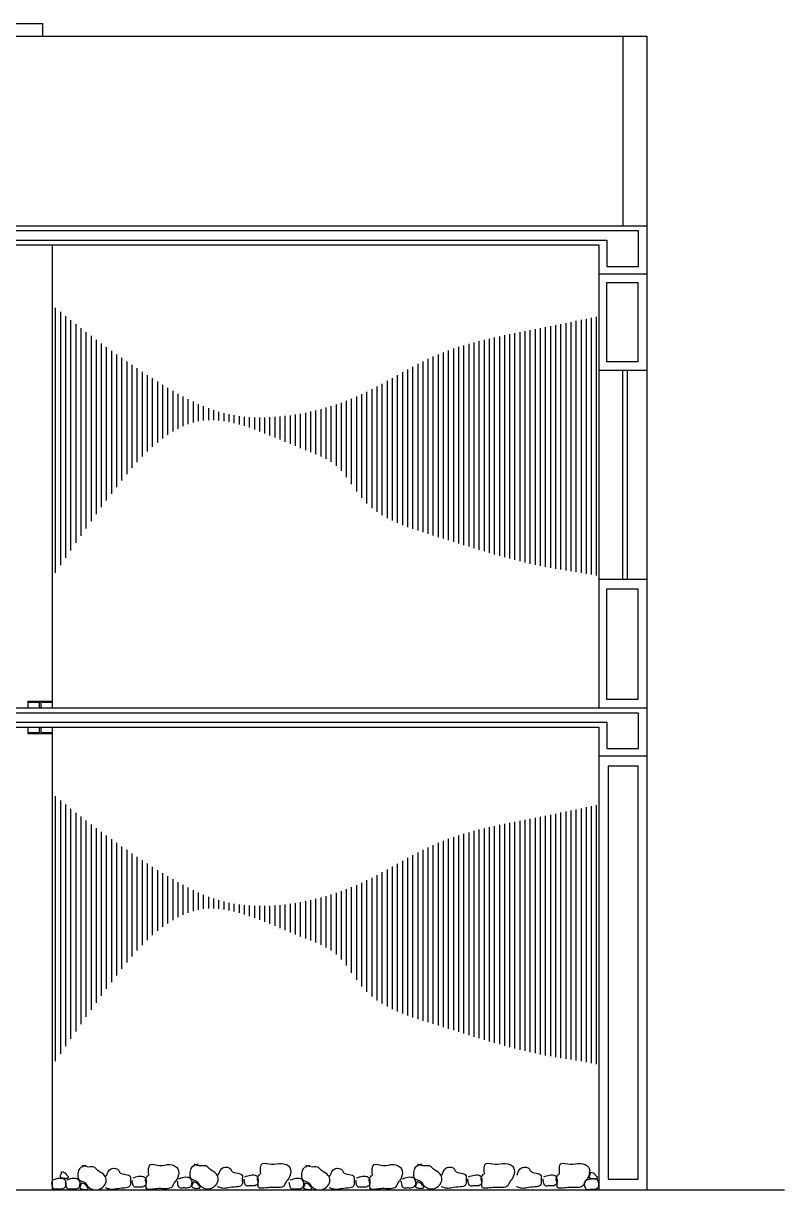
# Model space of a CAD drawing. Extents: x 152 to 700, y -120 to 84.
# Drawn here: x 160.96 to 165.69, y 66.57 to 73.83 of the extents above; entities that cross this region are included whole.
import ezdxf

# ---------------------------------------------------------------- set-up
doc = ezdxf.new("R2010")
doc.units = 0
doc.header["$LTSCALE"] = 0.03
doc.layers.get('0').update_dxf_attribs({"linetype": 'CONTINUOUS'})
for name, color, linetype in [('CALIDAD', 30, 'CONTINUOUS'), ('MUEBLES', 8, 'CONTINUOUS'), ('VENTANAS', 4, 'CONTINUOUS')]:
    doc.layers.add(name, color=color, linetype=linetype)

msp = doc.modelspace()

# ---------------------------------------------------------------- hatches: boundary and pattern name
at = {"layer": 'VENTANAS', "ltscale": 0.03}
h = msp.add_hatch(dxfattribs=at)
h.set_pattern_fill('ANSI31', color=256, scale=0.01, angle=45, style=0)
h.set_pattern_definition([(90, (-187.807455, 130.005032), (-0.03175, 3e-18), [])])
edge = h.paths.add_edge_path()
edge.add_spline(control_points=[(164.535, 72.0077), (164.4394, 71.9898), (164.0936, 71.911), (163.5519, 71.833), (163.0214, 71.4577), (162.3372, 71.323), (161.9075, 71.5013), (161.3122, 71.9283), (161.135, 72.08)], knot_values=[0.591926, 0.591926, 0.591926, 0.591926, 0.883658, 1.646756, 2.194442, 2.830132, 3.531995, 4.014592, 4.014592, 4.014592, 4.014592], degree=3, periodic=0)
edge.add_line((161.135, 72.08), (161.135, 70.3799))
edge.add_spline(control_points=[(161.135, 70.3799), (161.2696, 70.5794), (161.4812, 70.886), (161.7758, 71.2391), (162.0925, 71.4036), (162.4107, 71.306), (162.6717, 71.1883), (162.9353, 71.0942), (163.0881, 70.7698), (163.5952, 70.6213), (164.0805, 70.4568), (164.4202, 70.4154), (164.535, 70.3921)], knot_values=[0.155932, 0.155932, 0.155932, 0.155932, 0.878101, 1.273615, 1.528723, 1.893254, 2.201036, 2.413473, 2.698534, 3.194219, 3.896133, 4.247686, 4.247686, 4.247686, 4.247686], degree=3, periodic=0)
edge.add_line((164.535, 70.3921), (164.535, 72.0077))
h = msp.add_hatch(dxfattribs=at)
h.set_pattern_fill('ANSI31', color=256, scale=0.01, angle=45, style=0)
h.set_pattern_definition([(90, (-187.807455, 126.965032), (-0.03175, 3e-18), [])])
edge = h.paths.add_edge_path()
edge.add_spline(control_points=[(164.535, 68.9677), (164.4394, 68.9498), (164.0936, 68.871), (163.5519, 68.793), (163.0214, 68.4177), (162.3372, 68.283), (161.9075, 68.4613), (161.3122, 68.8883), (161.135, 69.04)], knot_values=[0.591926, 0.591926, 0.591926, 0.591926, 0.883658, 1.646756, 2.194442, 2.830132, 3.531995, 4.014592, 4.014592, 4.014592, 4.014592], degree=3, periodic=0)
edge.add_line((161.135, 69.04), (161.135, 67.3399))
edge.add_spline(control_points=[(161.135, 67.3399), (161.2696, 67.5394), (161.4812, 67.846), (161.7758, 68.1991), (162.0925, 68.3636), (162.4107, 68.266), (162.6717, 68.1483), (162.9353, 68.0542), (163.0881, 67.7298), (163.5952, 67.5813), (164.0805, 67.4168), (164.4202, 67.3754), (164.535, 67.3521)], knot_values=[0.155932, 0.155932, 0.155932, 0.155932, 0.878101, 1.273615, 1.528723, 1.893254, 2.201036, 2.413473, 2.698534, 3.194219, 3.896133, 4.247686, 4.247686, 4.247686, 4.247686], degree=3, periodic=0)
edge.add_line((164.535, 67.3521), (164.535, 68.9677))

# ---------------------------------------------------------------- linework, layer by layer
at = {"ltscale": 0.03}
for p, q in [((153.61, 73.8314), (161.076, 73.8314)), ((161.076, 73.8314), (161.076, 73.7522)), ((160.6816, 73.7522), (164.835, 73.7522)), ((164.685, 73.7522), (164.685, 72.5722)), ((164.835, 73.7522), (164.835, 66.5722)), ((153.2264, 72.5722), (164.835, 72.5722)), ((153.835, 72.4522), (164.535, 72.4522)), ((161.135, 72.4522), (161.135, 69.5722)), ((164.535, 72.4522), (164.535, 69.5722)), ((164.535, 72.2722), (164.835, 72.2722)), ((164.535, 71.6722), (164.835, 71.6722)), ((164.535, 70.3722), (164.835, 70.3722)), ((153.61, 69.5722), (164.835, 69.5722)), ((153.835, 69.4522), (164.535, 69.4522)), ((161.135, 69.4522), (161.135, 66.5722)), ((164.535, 69.4522), (164.535, 66.5722)), ((164.535, 69.2722), (164.835, 69.2722)), ((151.9701, 66.5722), (165.6916, 66.5722))]:
    msp.add_line(p, q, dxfattribs=at)
at = {"layer": 'CALIDAD', "ltscale": 0.03}
for p, q in [((164.7823, 72.5391), (153.6529, 72.5391)), ((164.7823, 72.3181), (164.7823, 72.5391)), ((153.8004, 72.4829), (164.5851, 72.4829)), ((164.5851, 72.4829), (164.5851, 72.3181)), ((164.5851, 72.3181), (164.7823, 72.3181)), ((164.5842, 72.216), (164.5842, 71.726)), ((164.7815, 72.216), (164.5842, 72.216)), ((164.7815, 71.726), (164.7815, 72.216)), ((164.5842, 71.726), (164.7815, 71.726)), ((164.7815, 70.3104), (164.5842, 70.3104)), ((164.5842, 70.3104), (164.5842, 69.626)), ((164.7815, 69.626), (164.7815, 70.3104)), ((164.5842, 69.626), (164.7815, 69.626)), ((164.7823, 69.5391), (153.6529, 69.5391)), ((164.7823, 69.3181), (164.7823, 69.5391)), ((153.8004, 69.4829), (164.5851, 69.4829)), ((164.5851, 69.4829), (164.5851, 69.3181)), ((164.5851, 69.3181), (164.7823, 69.3181)), ((164.7815, 69.2079), (164.5949, 69.2079)), ((164.5949, 69.2079), (164.5949, 66.6385)), ((164.7815, 66.6385), (164.7815, 69.2079)), ((164.5949, 66.6385), (164.7815, 66.6385))]:
    msp.add_line(p, q, dxfattribs=at)
at = {"layer": 'MUEBLES', "ltscale": 0.03}
for p, q in [((160.985, 69.6122), (160.985, 69.5722)), ((160.985, 69.6122), (161.135, 69.6122)), ((160.985, 69.6062), (161.0555, 69.6062)), ((161.0555, 69.6062), (161.0555, 69.5722)), ((161.0653, 69.6062), (161.0653, 69.5722)), ((161.0653, 69.6062), (161.135, 69.6062)), ((160.985, 69.4522), (160.985, 69.4122)), ((161.0555, 69.4522), (161.0555, 69.419)), ((161.0653, 69.4522), (161.0653, 69.419)), ((160.985, 69.419), (161.0555, 69.419)), ((160.985, 69.4122), (161.135, 69.4122)), ((161.0653, 69.419), (161.135, 69.419))]:
    msp.add_line(p, q, dxfattribs=at)
for points, start_tangent in [([(161.3474, 66.7241), (161.3059, 66.7034), (161.2955, 66.6723), (161.3007, 66.6361), (161.3474, 66.6102), (161.3525, 66.5999), (161.3681, 66.5844), (161.3888, 66.574), (161.4251, 66.574), (161.4562, 66.5947), (161.4717, 66.6309), (161.4614, 66.662), (161.4199, 66.693), (161.394, 66.7137), (161.3629, 66.7137), (161.3215, 66.7241)], (1, 0)), ([(161.4717, 66.6568), (161.5028, 66.7034), (161.5495, 66.693), (161.5546, 66.6827), (161.622, 66.6516), (161.622, 66.6413), (161.622, 66.6154), (161.622, 66.6051), (161.6116, 66.5895), (161.5961, 66.5844), (161.5443, 66.5792), (161.508, 66.574), (161.4821, 66.5792), (161.4665, 66.5844)], (0.316591, 0.948562)), ([(161.736, 66.662), (161.7464, 66.7293), (161.8034, 66.7241), (161.8656, 66.7293), (161.9174, 66.7034), (161.9174, 66.6516), (161.907, 66.6309), (161.8915, 66.6102), (161.8811, 66.5895), (161.85, 66.5792), (161.8189, 66.5792), (161.7878, 66.5792), (161.7205, 66.5844), (161.7205, 66.6051), (161.7153, 66.6361), (161.7308, 66.662)], (0.707611, -0.706603)), ([(162.0439, 66.7313), (162.0024, 66.7106), (161.9921, 66.6795), (161.9972, 66.6433), (162.0439, 66.6174), (162.0491, 66.6071), (162.0646, 66.5915), (162.0853, 66.5812), (162.1216, 66.5812), (162.1527, 66.6019), (162.1683, 66.6381), (162.1579, 66.6692), (162.1164, 66.7002), (162.0905, 66.7209), (162.0594, 66.7209), (162.018, 66.7313)], (1, 0)), ([(162.1683, 66.664), (162.1993, 66.7106), (162.246, 66.7002), (162.2512, 66.6899), (162.3185, 66.6588), (162.3185, 66.6485), (162.3185, 66.6226), (162.3185, 66.6122), (162.3082, 66.5967), (162.2926, 66.5915), (162.2408, 66.5863), (162.2045, 66.5812), (162.1786, 66.5863), (162.1631, 66.5915)], (0.316591, 0.948562)), ([(162.4325, 66.6692), (162.4429, 66.7364), (162.4999, 66.7313), (162.5621, 66.7364), (162.6139, 66.7106), (162.6139, 66.6588), (162.6035, 66.6381), (162.588, 66.6174), (162.5776, 66.5967), (162.5465, 66.5863), (162.5155, 66.5863), (162.4844, 66.5863), (162.417, 66.5915), (162.417, 66.6122), (162.4118, 66.6433), (162.4274, 66.6692)], (0.707611, -0.706603)), ([(162.739, 66.7241), (162.6975, 66.7034), (162.6871, 66.6723), (162.6923, 66.6361), (162.739, 66.6102), (162.7441, 66.5999), (162.7597, 66.5844), (162.7804, 66.574), (162.8167, 66.574), (162.8478, 66.5947), (162.8633, 66.6309), (162.853, 66.662), (162.8115, 66.693), (162.7856, 66.7137), (162.7545, 66.7137), (162.713, 66.7241)], (1, 0)), ([(162.8633, 66.6568), (162.8944, 66.7034), (162.9411, 66.693), (162.9462, 66.6827), (163.0136, 66.6516), (163.0136, 66.6413), (163.0136, 66.6154), (163.0136, 66.6051), (163.0032, 66.5895), (162.9877, 66.5844), (162.9359, 66.5792), (162.8996, 66.574), (162.8737, 66.5792), (162.8581, 66.5844)], (0.316591, 0.948562)), ([(163.1276, 66.662), (163.138, 66.7293), (163.195, 66.7241), (163.2572, 66.7293), (163.309, 66.7034), (163.309, 66.6516), (163.2986, 66.6309), (163.2831, 66.6102), (163.2727, 66.5895), (163.2416, 66.5792), (163.2105, 66.5792), (163.1794, 66.5792), (163.1121, 66.5844), (163.1121, 66.6051), (163.1069, 66.6361), (163.1224, 66.662)], (0.707611, -0.706603)), ([(163.4355, 66.7313), (163.394, 66.7106), (163.3837, 66.6795), (163.3888, 66.6433), (163.4355, 66.6174), (163.4407, 66.6071), (163.4562, 66.5915), (163.4769, 66.5812), (163.5132, 66.5812), (163.5443, 66.6019), (163.5598, 66.6381), (163.5495, 66.6692), (163.508, 66.7002), (163.4821, 66.7209), (163.451, 66.7209), (163.4096, 66.7313)], (1, 0)), ([(163.5598, 66.664), (163.5909, 66.7106), (163.6376, 66.7002), (163.6428, 66.6899), (163.7101, 66.6588), (163.7101, 66.6485), (163.7101, 66.6226), (163.7101, 66.6122), (163.6998, 66.5967), (163.6842, 66.5915), (163.6324, 66.5863), (163.5961, 66.5812), (163.5702, 66.5863), (163.5547, 66.5915)], (0.316591, 0.948562)), ([(163.8241, 66.6692), (163.8345, 66.7364), (163.8915, 66.7313), (163.9537, 66.7364), (164.0055, 66.7106), (164.0055, 66.6588), (163.9951, 66.6381), (163.9796, 66.6174), (163.9692, 66.5967), (163.9381, 66.5863), (163.907, 66.5863), (163.8759, 66.5863), (163.8086, 66.5915), (163.8086, 66.6122), (163.8034, 66.6433), (163.8189, 66.6692)], (0.707611, -0.706603)), ([(164.0272, 66.664), (164.0583, 66.7106), (164.105, 66.7002), (164.1102, 66.6899), (164.1775, 66.6588), (164.1775, 66.6485), (164.1775, 66.6226), (164.1775, 66.6122), (164.1672, 66.5967), (164.1516, 66.5915), (164.0998, 66.5863), (164.0635, 66.5812), (164.0376, 66.5863), (164.0221, 66.5915)], (0.316591, 0.948562)), ([(164.2915, 66.6692), (164.3019, 66.7364), (164.3589, 66.7313), (164.4211, 66.7364), (164.4729, 66.7106), (164.4729, 66.6588), (164.4625, 66.6381), (164.447, 66.6174), (164.4366, 66.5967), (164.4055, 66.5863), (164.3744, 66.5863), (164.3434, 66.5863), (164.276, 66.5915), (164.276, 66.6122), (164.2708, 66.6433), (164.2864, 66.6692)], (0.707611, -0.706603)), ([(161.1371, 66.6334), (161.1733, 66.6437), (161.2096, 66.6385), (161.22, 66.6023), (161.2148, 66.5868), (161.1941, 66.5764), (161.1682, 66.5764), (161.1474, 66.5764), (161.1371, 66.592), (161.1319, 66.6178), (161.1319, 66.6127)], (0, 1)), ([(161.2114, 66.6782), (161.1944, 66.6827), (161.1928, 66.6824), (161.1921, 66.6759), (161.1897, 66.6693), (161.1873, 66.6641), (161.1847, 66.6581), (161.1845, 66.6534), (161.1892, 66.649), (161.1986, 66.6463), (161.2104, 66.6437), (161.2206, 66.6445), (161.2292, 66.645), (161.2342, 66.6466), (161.2363, 66.6497), (161.2347, 66.656), (161.2305, 66.6584), (161.2261, 66.6636), (161.2235, 66.6686), (161.2198, 66.6735), (161.2159, 66.6759), (161.2133, 66.6767), (161.2114, 66.6777)], (-0.316148, 0.94871)), ([(161.2235, 66.6334), (161.2598, 66.6437), (161.296, 66.6385), (161.3064, 66.6023), (161.3012, 66.5868), (161.2805, 66.5764), (161.2546, 66.5764), (161.2339, 66.5764), (161.2235, 66.592), (161.2183, 66.6178), (161.2183, 66.6127)], (0, 1)), ([(161.6376, 66.6465), (161.6738, 66.6568), (161.7101, 66.6516), (161.7205, 66.6154), (161.7153, 66.5999), (161.6946, 66.5895), (161.6687, 66.5895), (161.6479, 66.5895), (161.6376, 66.6051), (161.6324, 66.6309), (161.6324, 66.6258)], (0, 1)), ([(161.92, 66.6405), (161.9563, 66.6509), (161.9926, 66.6457), (162.0029, 66.6095), (161.9978, 66.594), (161.977, 66.5836), (161.9511, 66.5836), (161.9304, 66.5836), (161.92, 66.5991), (161.9148, 66.625), (161.9148, 66.6198)], (0, 1)), ([(162.0306, 66.6158), (162.0136, 66.6202), (162.012, 66.62), (162.0112, 66.6134), (162.0089, 66.6069), (162.0065, 66.6017), (162.0039, 66.5957), (162.0037, 66.591), (162.0084, 66.5865), (162.0178, 66.5839), (162.0296, 66.5813), (162.0398, 66.5821), (162.0484, 66.5826), (162.0534, 66.5842), (162.0555, 66.5873), (162.0539, 66.5936), (162.0497, 66.5959), (162.0453, 66.6012), (162.0427, 66.6061), (162.039, 66.6111), (162.0351, 66.6134), (162.0325, 66.6142), (162.0306, 66.6153)], (-0.316148, 0.94871)), ([(162.3341, 66.6536), (162.3704, 66.664), (162.4066, 66.6588), (162.417, 66.6226), (162.4118, 66.6071), (162.3911, 66.5967), (162.3652, 66.5967), (162.3444, 66.5967), (162.3341, 66.6122), (162.3289, 66.6381), (162.3289, 66.6329)], (0, 1)), ([(162.6151, 66.6334), (162.6514, 66.6437), (162.6876, 66.6385), (162.698, 66.6023), (162.6928, 66.5868), (162.6721, 66.5764), (162.6462, 66.5764), (162.6255, 66.5764), (162.6151, 66.592), (162.6099, 66.6178), (162.6099, 66.6127)], (0, 1)), ([(163.0292, 66.6465), (163.0654, 66.6568), (163.1017, 66.6516), (163.1121, 66.6154), (163.1069, 66.5999), (163.0862, 66.5895), (163.0602, 66.5895), (163.0395, 66.5895), (163.0292, 66.6051), (163.024, 66.6309), (163.024, 66.6258)], (0, 1)), ([(163.3116, 66.6405), (163.3479, 66.6509), (163.3842, 66.6457), (163.3945, 66.6095), (163.3893, 66.594), (163.3686, 66.5836), (163.3427, 66.5836), (163.322, 66.5836), (163.3116, 66.5991), (163.3064, 66.625), (163.3064, 66.6198)], (0, 1)), ([(163.4222, 66.6158), (163.4052, 66.6202), (163.4036, 66.62), (163.4028, 66.6134), (163.4005, 66.6069), (163.3981, 66.6017), (163.3955, 66.5957), (163.3952, 66.591), (163.4, 66.5865), (163.4094, 66.5839), (163.4212, 66.5813), (163.4314, 66.5821), (163.44, 66.5826), (163.445, 66.5842), (163.4471, 66.5873), (163.4455, 66.5936), (163.4413, 66.5959), (163.4369, 66.6012), (163.4343, 66.6061), (163.4306, 66.6111), (163.4267, 66.6134), (163.424, 66.6142), (163.4222, 66.6153)], (-0.316148, 0.94871)), ([(163.7257, 66.6536), (163.7619, 66.664), (163.7982, 66.6588), (163.8086, 66.6226), (163.8034, 66.6071), (163.7827, 66.5967), (163.7568, 66.5967), (163.736, 66.5967), (163.7257, 66.6122), (163.7205, 66.6381), (163.7205, 66.6329)], (0, 1)), ([(164.1931, 66.6536), (164.2293, 66.664), (164.2656, 66.6588), (164.276, 66.6226), (164.2708, 66.6071), (164.2501, 66.5967), (164.2242, 66.5967), (164.2034, 66.5967), (164.1931, 66.6122), (164.1879, 66.6381), (164.1879, 66.6329)], (0, 1)), ([(164.4509, 66.6304), (164.4872, 66.6407), (164.5235, 66.6356), (164.5338, 66.5993), (164.5287, 66.5838), (164.5079, 66.5735), (164.482, 66.5735), (164.4613, 66.5735), (164.4509, 66.589), (164.4457, 66.6149), (164.4457, 66.6097)], (0, 1)), ([(164.5017, 66.6751), (164.4847, 66.6796), (164.4832, 66.6793), (164.4824, 66.6728), (164.48, 66.6663), (164.4777, 66.661), (164.475, 66.655), (164.4748, 66.6503), (164.4795, 66.6459), (164.4889, 66.6433), (164.5007, 66.6406), (164.5109, 66.6414), (164.5195, 66.6419), (164.5245, 66.6435), (164.5266, 66.6467), (164.525, 66.6529), (164.5208, 66.6553), (164.5164, 66.6605), (164.5138, 66.6655), (164.5101, 66.6704), (164.5062, 66.6728), (164.5036, 66.6736), (164.5017, 66.6746)], (-0.316148, 0.94871)), ([(161.3341, 66.6086), (161.3171, 66.6131), (161.3155, 66.6128), (161.3147, 66.6063), (161.3124, 66.5997), (161.31, 66.5945), (161.3074, 66.5885), (161.3071, 66.5838), (161.3118, 66.5793), (161.3213, 66.5767), (161.3331, 66.5741), (161.3433, 66.5749), (161.3519, 66.5754), (161.3569, 66.577), (161.359, 66.5801), (161.3574, 66.5864), (161.3532, 66.5888), (161.3488, 66.594), (161.3461, 66.599), (161.3425, 66.6039), (161.3385, 66.6063), (161.3359, 66.6071), (161.3341, 66.6081)], (-0.316148, 0.94871)), ([(162.7257, 66.6086), (162.7087, 66.6131), (162.7071, 66.6128), (162.7063, 66.6063), (162.704, 66.5997), (162.7016, 66.5945), (162.699, 66.5885), (162.6987, 66.5838), (162.7034, 66.5793), (162.7129, 66.5767), (162.7246, 66.5741), (162.7349, 66.5749), (162.7435, 66.5754), (162.7485, 66.577), (162.7506, 66.5801), (162.749, 66.5864), (162.7448, 66.5888), (162.7403, 66.594), (162.7377, 66.599), (162.7341, 66.6039), (162.7301, 66.6063), (162.7275, 66.6071), (162.7257, 66.6081)], (-0.316148, 0.94871))]:
    msp.add_spline(points, degree=3, dxfattribs=dict(at, start_tangent=start_tangent))
at = {"layer": 'VENTANAS', "ltscale": 0.03}
for p, q in [((164.6829, 71.6722), (164.6829, 70.3722)), ((164.7114, 71.6722), (164.7114, 70.3722))]:
    msp.add_line(p, q, dxfattribs=at)

doc.saveas('drawing.dxf')
